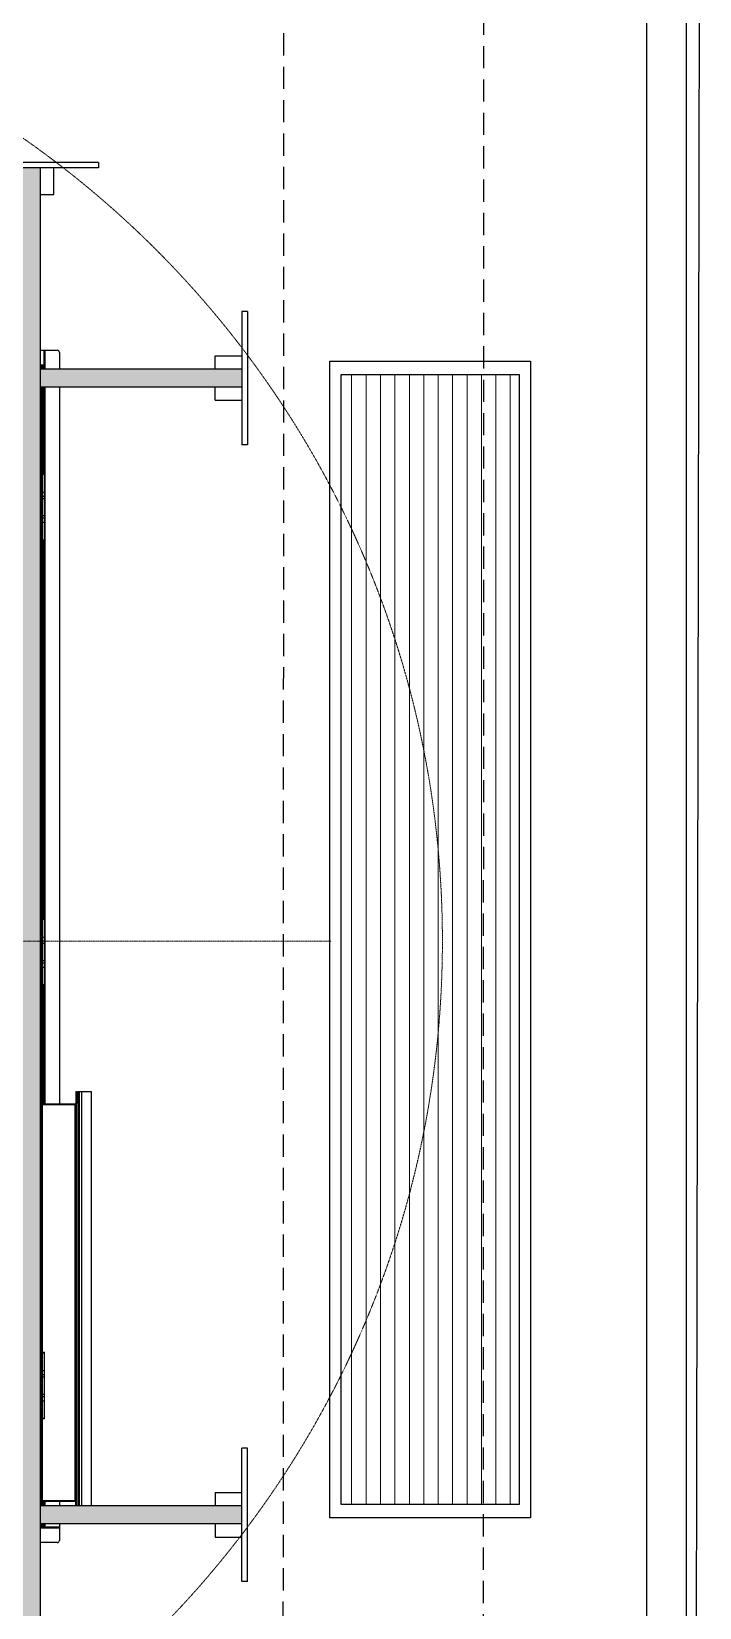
# Model space of a CAD drawing. Header units: millimetres. Extents: x 2822564 to 2991989, y -324396 to -253399.
# Drawn here: x 2850975 to 2852474, y -312580 to -309038 of the extents above; entities that cross this region are included whole.
import ezdxf

# ---------------------------------------------------------------- set-up
doc = ezdxf.new("R2010")
doc.units = ezdxf.units.MM
for name, pattern in [('12017_XPLAN_GROUND$0$HIDDEN', [0.375, 0.25, -0.125]), ('DASHDOT', [1, 0.5, -0.25, 0, -0.25]), ('HIDDEN', [0.375, 0.25, -0.125])]:
    doc.linetypes.add(name, pattern=pattern)
for name, color, linetype in [('AX', 1, 'DASHDOT'), ('Azbilt', 10, 'Continuous'), ('CANAL', 2, 'HIDDEN'), ('LAF Detail', 7, 'Continuous'), ('modular obj', 210, 'Continuous'), ('Runner', 30, 'Continuous')]:
    doc.layers.add(name, color=color, linetype=linetype)
doc.layers.add('Coustomiz Panel', color=160, linetype='Continuous', lineweight=15)
doc.layers.add('KATCHIN', color=253, linetype='12017_XPLAN_GROUND$0$HIDDEN', lineweight=5)

# ---------------------------------------------------------------- blocks, each defined once
blk = doc.blocks.new('1&5 - (+20)')
at = {"layer": 'Azbilt'}
blk.add_line((1581654.9, -480682), (1581688.2, -485568.3), dxfattribs=at)
blk = doc.blocks.new('Surgery Zone')
at = {"layer": 'KATCHIN', "color": 240, "ltscale": 1.1, "true_color": 0xed1f24}
blk.add_line((1610637.8, -562746.7, 0), (1608687.8, -562746.7, 0), dxfattribs=at)
at = {"layer": 'KATCHIN', "color": 85, "ltscale": 1.1, "true_color": 0x58ba48}
blk.add_circle((1610637.8, -562746.7, 0), 2200, dxfattribs=at)
blk = doc.blocks.new('Dariche Hava')
at = {"layer": 'Coustomiz Panel', "ltscale": 10}
h = blk.add_hatch(dxfattribs=at)
h.set_pattern_fill('ANSI31', color=3, scale=10.2, angle=45)
h.paths.add_polyline_path([(2099493.3, -346374.7), (2099093.3, -346374.7), (2099093.3, -348914.7), (2099493.3, -348914.7)])
at = {"layer": 'modular obj', "color": 240, "ltscale": 10, "true_color": 0xed1f24}
for points in [[(2099518.3, -346344.7), (2099068.3, -346344.7), (2099068.3, -348944.7), (2099518.3, -348944.7)], [(2099493.3, -346374.7), (2099093.3, -346374.7), (2099093.3, -348914.7), (2099493.3, -348914.7)]]:
    blk.add_lwpolyline(points, close=True, dxfattribs=at)
blk = doc.blocks.new('LAF')
at = {"layer": 'LAF Detail'}
h = blk.add_hatch(color=1, dxfattribs=at)
h.dxf.hatch_style = 1
h.paths.add_polyline_path([(1750, 1297.5), (-1750, 1297.5), (-1750, 1257.5), (1750, 1257.5)])
h.paths.add_polyline_path([(-1257.5, 1750), (-1297.5, 1750), (-1297.5, 1297.5), (-1257.5, 1297.5)])
h.paths.add_polyline_path([(1297.5, 1750), (1257.5, 1750), (1257.5, 1297.5), (1297.5, 1297.5)])
h.paths.add_polyline_path([(1297.5, -1297.5), (1257.5, -1297.5), (1257.5, -1750), (1297.5, -1750)])
h.paths.add_polyline_path([(1750, -1257.5), (-1750, -1257.5), (-1750, -1297.5), (1750, -1297.5)])
h.paths.add_polyline_path([(-1257.5, -1297.5), (-1297.5, -1297.5), (-1297.5, -1750), (-1257.5, -1750)])
h.paths.add_polyline_path([(2764.7, 1882.3), (2614.7, 1882.3), (2614.7, 1842.3), (2068.7, 1842.3), (2068.7, 1882.3), (1918.7, 1882.3), (1918.7, 567.3), (2068.7, 567.3), (2068.7, 604.8), (2183, 604.8), (2183, 609.8), (2063, 609.8), (2063, 637.3), (2183, 637.3), (2183, 607.3), (2614.7, 607.3), (2614.7, 567.3), (2764.7, 567.3)])
h.paths.add_polyline_path([(1958.7, 1802.3), (2724.7, 1802.3), (2724.7, 913.3), (2183, 913.3), (2183, 883.3), (2063, 883.3), (2063, 913.3), (1958.7, 913.3)], flags=16)
h.paths.add_polyline_path([(1958.9, 1526.8, 1), (1964, 1526.8, 1)], flags=0)
h.paths.add_polyline_path([(1958.9, 1314.6, 1), (1964, 1314.6, 1)], flags=0)
h.paths.add_polyline_path([(2151, 1529.4), (2152, 1529.4, -1), (2152, 1524.2), (2151, 1524.2, -1)], flags=0)
h.paths.add_polyline_path([(2148.9, 1526.8, -1), (2154, 1526.8, -1)], flags=0)
h.paths.add_polyline_path([(2151, 1317.2), (2152, 1317.2, -1), (2152, 1312), (2151, 1312, -1)], flags=0)
h.paths.add_polyline_path([(2154, 1314.6, -1), (2148.9, 1314.6, -1)], flags=0)
h.paths.add_polyline_path([(2000, 1717.6), (2001.5, 1718.9, -1), (2004.9, 1715), (2003.4, 1713.7, -1)], flags=0)
h.paths.add_polyline_path([(2257.9, 1477.7), (2257.9, 1478.7, -1), (2263.1, 1478.7), (2263.1, 1477.7, -1)], flags=0)
h.paths.add_polyline_path([(2257.9, 1363.7, -1), (2263.1, 1363.7), (2263.1, 1362.7, -1), (2257.9, 1362.7)], flags=0)
h.paths.add_polyline_path([(2562.4, 1106.3), (2724.7, 1249.4), (2724.7, 1249.7), (2562.1, 1106.3)], flags=0)
h.paths.add_polyline_path([(2556.8, 1105.2), (2557, 1105.2), (2557.2, 1105.3, 0.093249)], flags=0)
h.paths.add_polyline_path([(2308.7, 1100.3), (2551.5, 1100.3), (2555.3, 1103.7), (2555.3, 1104.3, -0.414214), (2557.3, 1106.3), (2557.3, 1105.2, 0.12943), (2555.3, 1104.3), (2555.3, 1100.4), (2552.5, 1097.8), (2544.7, 1097.8), (2544.7, 1096.6), (2326.7, 1096.6), (2307.7, 1096.6, 0.414214), (2306.5, 1095.3), (2306.5, 1036.7, 0.080761), (2306.5, 1036.3), (2306.5, 1036.3), (2330.5, 914.1), (2357.5, 914.1), (2544.1, 914.1), (2544.1, 913.8), (2544.1, 913.3), (2543.7, 913.3), (2419.6, 913.8), (2366, 913.8), (2357.6, 914.1), (2357.6, 913.3), (2357.5, 913.3), (2357.5, 914.1), (2327.5, 914.1), (2303.5, 1036.3), (1958.7, 1036.3), (1958.7, 1036.9), (2303, 1036.9), (2303, 1096.6), (2326.5, 1096.6), (2326.5, 1097.8), (2308.7, 1097.8)], flags=0)
h.paths.add_polyline_path([(2305.2, 1036.7, 0.09518), (2305.4, 1035.8, 0.113938), (2303.6, 1035.9), (2305.2, 1036.1)], flags=0)
h.paths.add_polyline_path([(2257.9, 1592.7), (2257.9, 1593.7, -1), (2263.1, 1593.7), (2263.1, 1592.7, -1)], flags=0)
h.paths.add_polyline_path([(2058.1, 1768.8), (2059.6, 1770.2, -1), (2063, 1766.3), (2061.5, 1764.9, -1)], flags=0)
h.paths.add_polyline_path([(2263.1, 1248.7), (2263.1, 1247.7, -1), (2257.9, 1247.7), (2257.9, 1248.7, -1)], flags=0)
h.paths.add_polyline_path([(2444, 1411.7, 0.956183), (2444, 1429.7, -0.066402)], flags=0)
h.paths.add_polyline_path([(2426.8, 1429.7), (2427.6, 1429.7, 0.022091), (2426.8, 1429.7, 11.266721), (2426.8, 1411.7), (2427.6, 1411.7, -0.022091), (2426.8, 1411.7, -11.266721)], flags=0)
h.paths.add_polyline_path([(2426.6, 1420.7, -1), (2326.6, 1420.7, -1)], flags=0)
h.paths.add_polyline_path([(2339.5, 1461.4, -1), (2332.5, 1461.4, -1)], flags=0)
h.paths.add_polyline_path([(2338.5, 1461.4, -1), (2333.5, 1461.4, -1)], flags=0)
h.paths.add_polyline_path([(2339.5, 1380, -1), (2332.5, 1380, -1)], flags=0)
h.paths.add_polyline_path([(2338.5, 1380, -1), (2333.5, 1380, -1)], flags=0)
h.paths.add_polyline_path([(2341, 1529.4), (2342, 1529.4, -1), (2342, 1524.2), (2341, 1524.2, -1)], flags=0)
h.paths.add_polyline_path([(2344, 1526.8, -1), (2338.9, 1526.8, -1)], flags=0)
h.paths.add_polyline_path([(2257.9, 1692.7), (2257.9, 1693.7, -1), (2263.1, 1693.7), (2263.1, 1692.7, -1)], flags=0)
h.paths.add_polyline_path([(2341, 1317.2), (2342, 1317.2, -1), (2342, 1312), (2341, 1312, -1)], flags=0)
h.paths.add_polyline_path([(2344, 1314.6, -1), (2338.9, 1314.6, -1)], flags=0)
h.paths.add_polyline_path([(1948.7, 1862.3, -1), (1962.7, 1862.3, -1)], flags=16)
h.paths.add_polyline_path([(2263.1, 1133.7), (2263.1, 1132.7, -1), (2257.9, 1132.7), (2257.9, 1133.7, -1)], flags=0)
h.paths.add_polyline_path([(2420.8, 1461.4, -1), (2413.8, 1461.4, -1)], flags=0)
h.paths.add_polyline_path([(2419.8, 1461.4, -1), (2414.8, 1461.4, -1)], flags=0)
h.paths.add_polyline_path([(2420.8, 1380, -1), (2413.8, 1380, -1)], flags=0)
h.paths.add_polyline_path([(2419.8, 1380, -1), (2414.8, 1380, -1)], flags=0)
h.paths.add_polyline_path([(2257.9, 1792.7), (2257.9, 1793.7, -1), (2263.1, 1793.7), (2263.1, 1792.7, -1)], flags=0)
h.paths.add_polyline_path([(2551.5, 1100.3, 0.016832), (2552, 1099.1), (2552.1, 1099.1), (2551.9, 1099.1), (2551.9, 1099), (2552, 1099, -0.00829)], flags=0)
h.paths.add_polyline_path([(2327.4, 1109.9), (2329.4, 1109.9, -1), (2329.4, 1104.7), (2327.4, 1104.7, -1)], flags=0)
h.paths.add_polyline_path([(2490.2, 1477.7), (2490.2, 1478.7, -1), (2495.4, 1478.7), (2495.4, 1477.7, -1)], flags=0)
h.paths.add_polyline_path([(2490.2, 1363.7, -1), (2495.4, 1363.7), (2495.4, 1362.7, -1), (2490.2, 1362.7)], flags=0)
h.paths.add_polyline_path([(2394, 1109.9), (2396, 1109.9, -1), (2396, 1104.7), (2394, 1104.7, -1)], flags=0)
h.paths.add_polyline_path([(1958.7, 873.3), (2310.7, 873.3), (2310.7, 647.3), (1958.7, 647.3)], flags=16)
h.paths.add_polyline_path([(2490.2, 1592.7), (2490.2, 1593.7, -1), (2495.4, 1593.7), (2495.4, 1592.7, -1)], flags=0)
h.paths.add_polyline_path([(2490.2, 1248.7, -1), (2495.4, 1248.7), (2495.4, 1247.7, -1), (2490.2, 1247.7)], flags=0)
h.paths.add_polyline_path([(2531, 1529.4), (2532, 1529.4, -1), (2532, 1524.2), (2531, 1524.2, -1)], flags=0)
h.paths.add_polyline_path([(2534, 1526.8, -1), (2528.9, 1526.8, -1)], flags=0)
h.paths.add_polyline_path([(2531, 1317.2), (2532, 1317.2, -1), (2532, 1312), (2531, 1312, -1)], flags=0)
h.paths.add_polyline_path([(2534, 1314.6, -1), (2528.9, 1314.6, -1)], flags=0)
h.paths.add_polyline_path([(2490.2, 1692.7), (2490.2, 1693.7, -1), (2495.4, 1693.7), (2495.4, 1692.7, -1)], flags=0)
h.paths.add_polyline_path([(2460.7, 1109.9), (2462.7, 1109.9, -1), (2462.7, 1104.7), (2460.7, 1104.7, -1)], flags=0)
h.paths.add_polyline_path([(2495.4, 1133.7), (2495.4, 1132.7, -1), (2490.2, 1132.7), (2490.2, 1133.7, -1)], flags=0)
h.paths.add_polyline_path([(2490.2, 1792.7), (2490.2, 1793.7, -1), (2495.4, 1793.7), (2495.4, 1792.7, -1)], flags=0)
h.paths.add_polyline_path([(2527.4, 1109.9), (2529.4, 1109.9, -1), (2529.4, 1104.7), (2527.4, 1104.7, -1)], flags=0)
h.paths.add_polyline_path([(2322.7, 860.3), (2350.7, 860.3), (2350.7, 873.3), (2724.7, 873.3), (2724.7, 647.3), (2350.7, 647.3), (2350.7, 660.3), (2322.7, 660.3, -0.414214), (2320.7, 662.3), (2320.7, 858.3, -0.414214)], flags=16)
h.paths.add_polyline_path([(2561.8, 1122.2), (2563.3, 1123.5, -1), (2566.7, 1119.6), (2565.2, 1118.3, -1)], flags=0)
h.paths.add_polyline_path([(2353.8, 820.3), (2353.8, 860.3), (2353.7, 820.3)], flags=0)
h.paths.add_polyline_path([(2578.9, 1095.3, -1), (2573.8, 1095.3, -1)], flags=0)
h.paths.add_polyline_path([(2619.9, 1173.4), (2621.4, 1174.7, -1), (2624.8, 1170.8), (2623.3, 1169.5, -1)], flags=0)
h.paths.add_polyline_path([(2392.3, 858.8), (2392.3, 662.3), (2392.2, 661.9), (2392, 660.7), (2391.5, 660.5), (2391.7, 660.7), (2391.9, 660.9), (2392, 661.2), (2392.2, 661.6), (2392.2, 661.9), (2392.3, 662.3), (2392.3, 858.3), (2392.2, 858.7), (2392, 859.9), (2391.8, 860)], flags=0)
h.paths.add_polyline_path([(2383.4, 818.3), (2383.2, 818.3), (2383.2, 702.3), (2383.2, 701.9), (2383, 700.7), (2382.1, 700.3), (2381.9, 700.3), (2382.2, 700.4), (2382.4, 700.5), (2382.6, 700.7), (2382.8, 700.9), (2383, 701.2), (2383.1, 701.6), (2383.2, 701.9), (2383.2, 702.3), (2383.2, 818.3), (2383.2, 818.7), (2383, 819.9), (2382.8, 820)], flags=0)
h.paths.add_polyline_path([(2623.3, 1770.2), (2624.8, 1768.8, -1), (2621.4, 1764.9), (2619.9, 1766.3, -1)], flags=0)
h.paths.add_polyline_path([(2678, 1224.6), (2679.5, 1225.9, -1), (2682.9, 1222), (2681.4, 1220.7, -1)], flags=0)
h.paths.add_polyline_path([(2721, 1529.4), (2722, 1529.4, -1), (2722, 1524.2), (2721, 1524.2, -1)], flags=0)
h.paths.add_polyline_path([(2724, 1526.8, -1), (2718.9, 1526.8, -1)], flags=0)
h.paths.add_polyline_path([(2721, 1317.2), (2722, 1317.2, -1), (2722, 1312), (2721, 1312, -1)], flags=0)
h.paths.add_polyline_path([(2724, 1314.6, -1), (2718.9, 1314.6, -1)], flags=0)
h.paths.add_polyline_path([(2681.4, 1718.9), (2682.9, 1717.6, -1), (2679.5, 1713.7), (2678, 1715, -1)], flags=0)
h.paths.add_polyline_path([(2665.4, 1096), (2667.3, 1092.8, 0.483498), (2670.4, 1095.3, 0.867202)], flags=0)
h.paths.add_polyline_path([(1962.7, 587.3, -1), (1948.7, 587.3, -1)], flags=16)
h.paths.add_polyline_path([(2537.3, 819.3), (2537.3, 818.3, -1), (2532.1, 818.3), (2532.1, 819.3, -1)], flags=0)
h.paths.add_polyline_path([(2537.3, 818.8, -1), (2532.2, 818.8, -1)], flags=0)
h.paths.add_polyline_path([(2720.7, 1862.3, -1), (2734.7, 1862.3, -1)], flags=16)
h.paths.add_polyline_path([(2537.3, 761.1), (2537.3, 760.1, -1), (2532.1, 760.1), (2532.1, 761.1, -1)], flags=0)
h.paths.add_polyline_path([(2537.3, 760.6, -1), (2532.2, 760.6, -1)], flags=0)
h.paths.add_polyline_path([(2537.3, 702.8), (2537.3, 701.8, -1), (2532.1, 701.8), (2532.1, 702.8, -1)], flags=0)
h.paths.add_polyline_path([(2537.3, 702.3, -1), (2532.2, 702.3, -1)], flags=0)
h.paths.add_polyline_path([(2734.7, 587.3, -1), (2720.7, 587.3, -1)], flags=16)
h.paths.add_polyline_path([(1297.5, 1257.5), (1257.5, 1257.5), (1257.5, -1257.5), (1297.5, -1257.5)])
h.paths.add_polyline_path([(-1257.5, 1257.5), (-1297.5, 1257.5), (-1297.5, -1257.5), (-1257.5, -1257.5)])
at = {"layer": 'LAF Detail', "color": 1, "linetype": 'Continuous', "lineweight": 25}
for p, q in [((1750, -1427.5), (1750, -1127.5)), ((1762, -1427.5), (1762, -1127.5)), ((1690, -1297.5), (1690, -1327.5)), ((1690, -1327.5), (1750, -1327.5)), ((1762, -1427.5), (1750, -1427.5)), ((-1327.5, -1690), (-1327.5, -1750)), ((-1297.5, -1690), (-1327.5, -1690)), ((-1227.5, -1690), (-1257.5, -1690)), ((-1227.5, -1690), (-1227.5, -1750)), ((1227.5, -1690), (1227.5, -1750)), ((1227.5, -1690), (1257.5, -1690)), ((1297.5, -1690), (1327.5, -1690)), ((1327.5, -1690), (1327.5, -1750)), ((-1427.5, -1762), (-1427.5, -1750)), ((-1427.5, -1750), (-1127.5, -1750)), ((-1427.5, -1762), (-1127.5, -1762)), ((-1127.5, -1762), (-1127.5, -1750)), ((1127.5, -1762), (1127.5, -1750)), ((1427.5, -1750), (1127.5, -1750)), ((1427.5, -1762), (1127.5, -1762)), ((1427.5, -1762), (1427.5, -1750))]:
    blk.add_line(p, q, dxfattribs=at)
at = {"layer": 'LAF Detail', "color": 7, "linetype": 'Continuous', "lineweight": 25}
for p, q in [((-1750, -1297.5), (1750, -1297.5)), ((-1297.5, -1297.5), (-1297.5, -1750)), ((-1257.5, -1750), (-1257.5, -1297.5)), ((1257.5, -1297.5), (1257.5, -1750)), ((1297.5, -1750), (1297.5, -1297.5))]:
    blk.add_line(p, q, dxfattribs=at)
at = {"layer": 'LAF Detail', "color": 3, "linetype": 'Continuous', "lineweight": 25}
for p, q in [((-1340.1, -1335.1), (-1340.1, -1297.5)), ((-1307.5, -1340.1), (-1307.5, -1297.5)), ((-1306.4, -1340.1), (-1306.4, -1297.5)), ((-1305.1, -1340.1), (-1305.1, -1297.5)), ((-1297.5, -1305.1), (-1305.1, -1305.1)), ((-1297.5, -1306.4), (-1305.1, -1306.4)), ((-1297.5, -1307.5), (-1305.1, -1307.5)), ((-1304, -1305.1), (-1304, -1297.5)), ((-1303.4, -1297.5), (-1303.4, -1302.3)), ((-1303.4, -1302.3), (-1302.4, -1302.3)), ((-1302.8, -1305.1), (-1302.8, -1302.3)), ((-1302.4, -1297.5), (-1302.4, -1302.3)), ((-1302.3, -1303.4), (-1302.3, -1302.4)), ((-1302.3, -1302.4), (-1297.5, -1302.4)), ((-1302.3, -1303.4), (-1297.5, -1303.4)), ((-1301.4, -1301.4), (-1301.4, -1297.5)), ((-1301.4, -1300.2), (-1300.4, -1300.2)), ((-1297.5, -1300.4), (-1301.4, -1300.4)), ((-1297.5, -1301.4), (-1301.4, -1301.4)), ((-1300.4, -1300.2), (-1300.4, -1297.5)), ((-1299.5, -1299.5), (-1299.7, -1299.6)), ((-1299.4, -1299.4), (-1299.4, -1297.5)), ((-1297.5, -1299.4), (-1299.4, -1299.4)), ((-304.6, -1299.4), (-1257.5, -1299.4)), ((-303.7, -1300.4), (-1257.5, -1300.4)), ((-303.7, -1301.4), (-1257.5, -1301.4)), ((-1257.5, -1302.4), (-303.7, -1302.4)), ((-1257.5, -1303.4), (-1247.9, -1303.4)), ((-1247.9, -1304), (-1257.5, -1304)), ((-1247.9, -1305.1), (-1257.5, -1305.1)), ((-1247.9, -1306.4), (-1257.5, -1306.4)), ((-1247.9, -1307.5), (-1257.5, -1307.5)), ((-1247.9, -1375.4), (-1247.9, -1302.4)), ((-1246.4, -1378.4), (-1246.4, -1302.4)), ((-1062.2, -1306.4), (-1062.2, -1302.4)), ((-1062.2, -1306.4), (-912.2, -1306.4)), ((-1060.4, -1302.4), (-1060.4, -1306.4)), ((-1021.1, -1302.4), (-1021.1, -1306.4)), ((-1012.2, -1306.4), (-1012.2, -1302.4)), ((-1006.2, -1302.4), (-1006.2, -1306.4)), ((-968.3, -1306.4), (-968.3, -1302.4)), ((-962.3, -1302.4), (-962.3, -1306.4)), ((-953.4, -1302.4), (-953.4, -1306.4)), ((-914.1, -1306.4), (-914.1, -1302.4)), ((-912.2, -1302.4), (-912.2, -1306.4)), ((-413.4, -1299.4), (-413.4, -1300.4)), ((-411.4, -1299.4), (-411.4, -1297.5)), ((-411.4, -1301.4), (-411.4, -1300.4)), ((-409.4, -1300.4), (-409.4, -1299.4)), ((-356.4, -1378.4), (-356.4, -1302.4)), ((-354.9, -1375.4), (-354.9, -1302.4)), ((-354.9, -1303.4), (-303.9, -1303.4)), ((-87.8, -1304), (-354.9, -1304)), ((-87.8, -1305.1), (-354.9, -1305.1)), ((-87.8, -1306.4), (-354.9, -1306.4)), ((1257.5, -1307.5), (-354.9, -1307.5)), ((-305.4, -1302.4), (-305.4, -1301.4)), ((-304.6, -1297.5), (-304.6, -1301.4)), ((-303.9, -1302.4), (-303.9, -1303.4)), ((-302.6, -1302.8), (-303.9, -1302.8)), ((-303.8, -1300.4), (-303.8, -1297.5)), ((-303.7, -1302.4), (-303.7, -1300.4)), ((-303.6, -1297.5), (-303.6, -1302.4)), ((-303.6, -1302.4), (1257.5, -1302.4)), ((-302.6, -1297.5), (-302.6, -1303.4)), ((1257.5, -1299.4), (-302.6, -1299.4)), ((1257.5, -1300.4), (-302.6, -1300.4)), ((1257.5, -1301.4), (-302.6, -1301.4)), ((-302.6, -1303.4), (-87.8, -1303.4)), ((-301.6, -1299.4), (-301.6, -1300.4)), ((-301.6, -1302.4), (-301.6, -1301.4)), ((-301.6, -1301.4), (-301.6, -1302.4)), ((-301.4, -1300.4), (-301.4, -1299.4)), ((-300.6, -1300.4), (-300.6, -1299.4)), ((-299.8, -1301.4), (-299.8, -1302.4)), ((-87.8, -1306.4), (-87.8, -1302.4)), ((-87.8, -1306.4), (62.2, -1306.4)), ((-85.9, -1302.4), (-85.9, -1306.4)), ((-46.6, -1302.4), (-46.6, -1306.4)), ((-37.7, -1306.4), (-37.7, -1302.4)), ((-31.7, -1302.4), (-31.7, -1306.4)), ((6.2, -1306.4), (6.2, -1302.4)), ((12.2, -1302.4), (12.2, -1306.4)), ((21.1, -1302.4), (21.1, -1306.4)), ((60.4, -1306.4), (60.4, -1302.4)), ((62.2, -1302.4), (62.2, -1306.4)), ((62.2, -1303.4), (912.2, -1303.4)), ((912.2, -1304), (62.2, -1304)), ((912.2, -1305.1), (62.2, -1305.1)), ((912.2, -1306.4), (62.2, -1306.4)), ((912.2, -1306.4), (912.2, -1302.4)), ((912.2, -1306.4), (1062.2, -1306.4)), ((914.1, -1302.4), (914.1, -1306.4)), ((953.4, -1302.4), (953.4, -1306.4)), ((962.3, -1306.4), (962.3, -1302.4)), ((968.3, -1302.4), (968.3, -1306.4)), ((1006.2, -1306.4), (1006.2, -1302.4)), ((1012.2, -1302.4), (1012.2, -1306.4)), ((1021.1, -1302.4), (1021.1, -1306.4)), ((1060.4, -1306.4), (1060.4, -1302.4)), ((1062.2, -1302.4), (1062.2, -1306.4)), ((1062.2, -1303.4), (1257.5, -1303.4)), ((1257.5, -1304), (1062.2, -1304)), ((1257.5, -1305.1), (1062.2, -1305.1)), ((1257.5, -1306.4), (1062.2, -1306.4)), ((1299.4, -1299.4), (1297.5, -1299.4)), ((1300.2, -1300.4), (1297.5, -1300.4)), ((1301.4, -1301.4), (1297.5, -1301.4)), ((1297.5, -1302.4), (1302.3, -1302.4)), ((1297.5, -1303.4), (1302.3, -1303.4)), ((1305.1, -1304), (1297.5, -1304)), ((1340.1, -1305.1), (1297.5, -1305.1)), ((1340.1, -1306.4), (1297.5, -1306.4)), ((1340.1, -1307.5), (1297.5, -1307.5)), ((1299.4, -1297.5), (1299.4, -1299.4)), ((1299.5, -1299.5), (1299.6, -1299.7)), ((1300.2, -1301.4), (1300.2, -1300.4)), ((1300.4, -1297.5), (1300.4, -1301.4)), ((1301.4, -1297.5), (1301.4, -1301.4)), ((1302.3, -1303.4), (1302.3, -1302.4)), ((1305.1, -1302.8), (1302.3, -1302.8)), ((1302.4, -1302.3), (1302.4, -1297.5)), ((1303.4, -1302.3), (1302.4, -1302.3)), ((1303.4, -1302.3), (1303.4, -1297.5)), ((1305.1, -1297.5), (1305.1, -1305.1)), ((1306.4, -1297.5), (1306.4, -1305.1)), ((1307.5, -1297.5), (1307.5, -1305.1)), ((1340.1, -1297.5), (1340.1, -1335.1)), ((-1297.5, -1340.1), (-1335.1, -1340.1)), ((-1247.9, -1340.1), (-1257.5, -1340.1)), ((1257.5, -1340.1), (-354.9, -1340.1)), ((1335.1, -1340.1), (1297.5, -1340.1)), ((-1257.5, -1376.9), (-1249.4, -1376.9)), ((-1257.5, -1378.4), (-1249.4, -1378.4)), ((-326.4, -1381.4), (-1257.5, -1381.4)), ((-1249.4, -1378.4), (-1249.4, -1376.9)), ((-1247.9, -1375.4), (-354.9, -1375.4)), ((-1246.4, -1376.9), (-356.4, -1376.9)), ((-1246.4, -1378.4), (-356.4, -1378.4)), ((-326.4, -1376.9), (-353.4, -1376.9)), ((-353.4, -1376.9), (-353.4, -1378.4)), ((-326.4, -1378.4), (-353.4, -1378.4)), ((-331.4, -1378.4), (-331.4, -1376.9)), ((-326.4, -1376.9), (-326.4, -1378.4)), ((-326.4, -1381.4), (-326.4, -1411.4)), ((-326.4, -1384.4), (-1257.5, -1384.4)), ((-326.4, -1389.4), (-1257.5, -1389.4)), ((-326.4, -1411.4), (-1257.5, -1411.4))]:
    blk.add_line(p, q, dxfattribs=at)
at = {"layer": 'LAF Detail', "color": 3, "linetype": 'Continuous', "lineweight": 25, "flags": 128}
for points in [[(-1301.4, -1300.4), (-1300.7, -1300.2), (-1300.6, -1300.2)], [(-1300.3, -1300), (-1300, -1299.8), (-1299.4, -1299.4)], [(1300, -1300.3), (1299.8, -1300), (1299.4, -1299.4)], [(1300.4, -1301.4), (1300.2, -1300.7), (1300.2, -1300.6)]]:
    blk.add_lwpolyline(points, dxfattribs=at)
at = {"layer": 'LAF Detail', "color": 3, "linetype": 'Continuous', "lineweight": 25}
for centre, radius, start, end in [((-1300.7, -1303), 1.84, 112.3931, 157.6069), ((-1302.8, -1300.1), 2.31, 282.7668, 327.1902), ((-1298.9, -1300.9), 1.61, 105.2821, 152.0375), ((1300.9, -1298.9), 1.61, 195.2821, 242.0375), ((1303, -1300.7), 1.84, 202.3931, 247.6069), ((1300.1, -1302.8), 2.31, 12.7668, 57.1902), ((-1335.1, -1335.1), 5, 180, 270), ((1335.1, -1335.1), 5, 270, 0), ((-1249.4, -1375.4), 3, 270, 0), ((-1249.4, -1375.4), 1.5, 270, 0), ((-353.4, -1375.4), 3, 180, 270), ((-353.4, -1375.4), 1.5, 180, 270)]:
    blk.add_arc(centre, radius, start, end, dxfattribs=at)

msp = doc.modelspace()

# ---------------------------------------------------------------- linework, layer by layer
at = {"layer": 'Runner', "ltscale": 10}
for p, q in [((2852355.5, -308343.6), (2852355.5, -313473.9)), ((2852444.5, -308343.6, 0), (2852444.5, -313473.9, 0))]:
    msp.add_line(p, q, dxfattribs=at)

# ---------------------------------------------------------------- block references
at = {"layer": 'Azbilt', "rotation": 359.5049173853201}
msp.add_blockref('1&5 - (+20)', (1275032.1, 185860.7), dxfattribs=at)

# ---------------------------------------------------------------- next in the draw order: block references
at = {"layer": 'AX', "rotation": 180}
msp.add_blockref('Surgery Zone', (4460335.1, -873829.2, 0), dxfattribs=at)

# ---------------------------------------------------------------- next in the draw order: linework, layer by layer
at = {"layer": 'CANAL', "ltscale": 200}
msp.add_lwpolyline([(2847370.6, -308913.8), (2847368.8, -313768.8), (2851988.9, -313770.5), (2851990.7, -308892.2), (2851540.7, -308892), (2851539.1, -313320.3), (2847818.9, -313318.9), (2847820.6, -308914)], close=True, dxfattribs=at)

# ---------------------------------------------------------------- next in the draw order: block references
at = {"color": 1, "rotation": 89.99999999999999}
msp.add_blockref('LAF', (2849697.3, -311094.4), dxfattribs=at)
at = {"layer": 'Coustomiz Panel', "xscale": -1, "rotation": 180}
msp.add_blockref('Dariche Hava', (752576.5, -658723.5, 0), dxfattribs=at)

doc.saveas('drawing.dxf')
